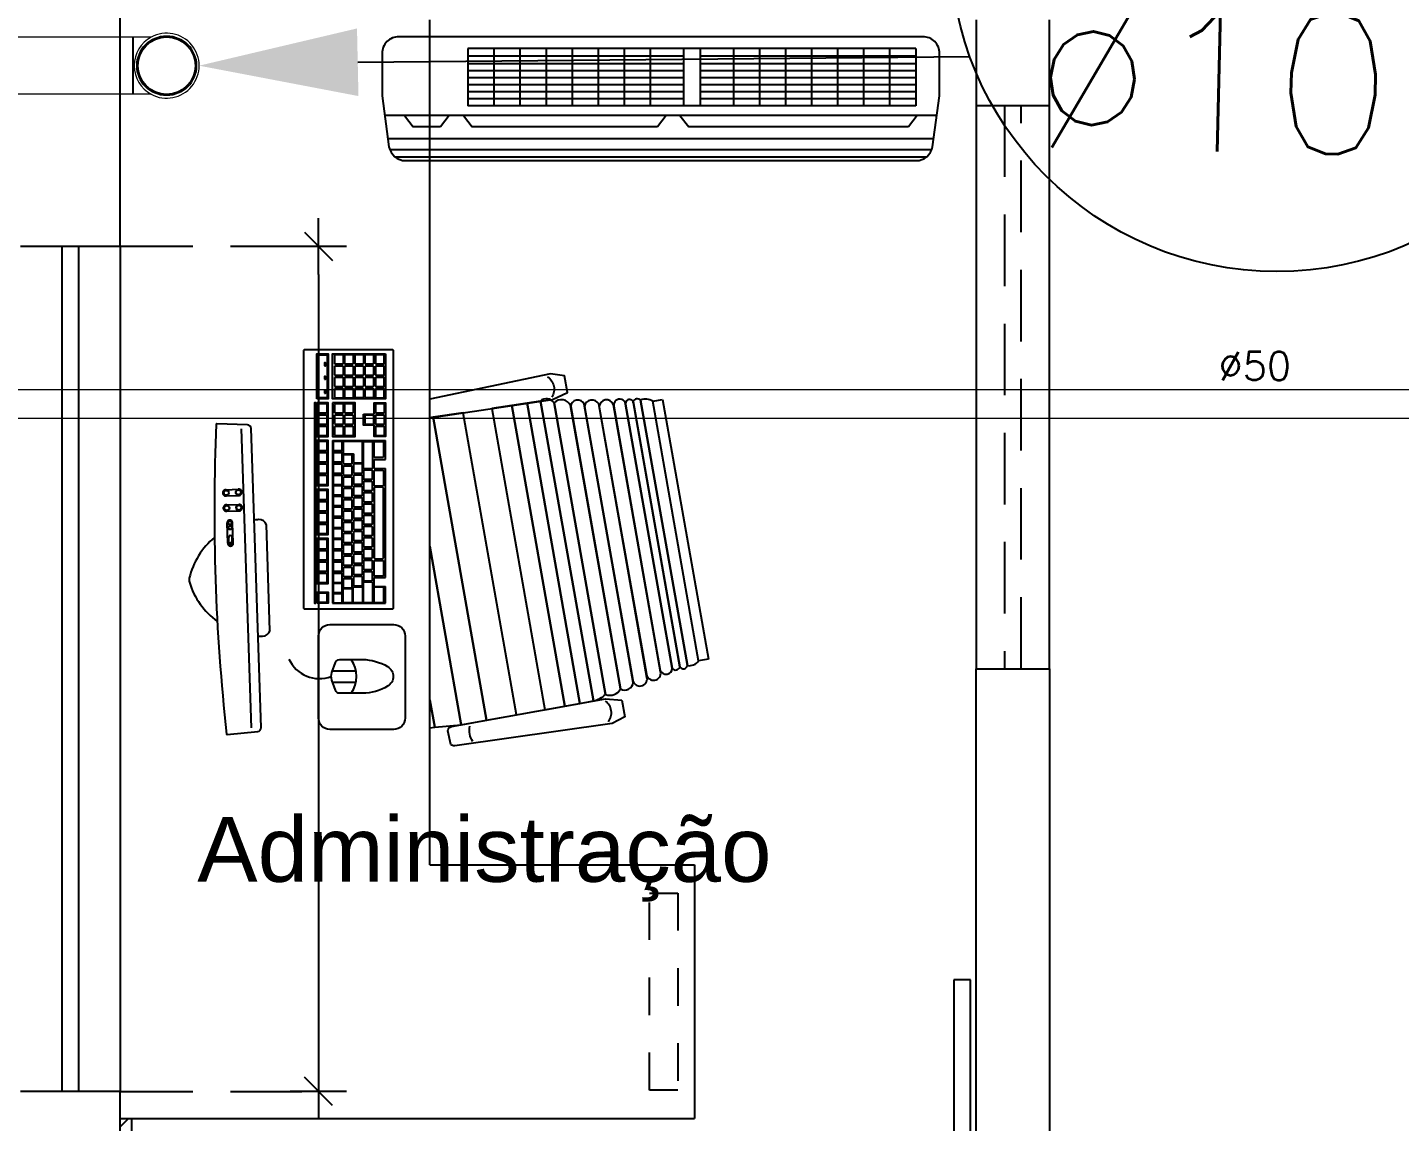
# Model space of a CAD drawing. Header units: millimetres. Extents: x 1573 to 2177, y 1587 to 1932.
# Drawn here: x 1895.696 to 1899.348, y 1913.901 to 1916.814 of the extents above; entities that cross this region are included whole.
import ezdxf
from ezdxf.enums import TextEntityAlignment as Align

# ---------------------------------------------------------------- set-up
doc = ezdxf.new("R2010")
doc.units = ezdxf.units.MM
doc.header["$LTSCALE"] = 0.03
doc.linetypes.add('HIDDEN', pattern=[9.525, 6.35, -3.175])
for name, color, linetype in [('-HIDRO', 8, 'Continuous'), ('A-PEN-C', 4, 'Continuous'), ('Texto-Tubos', 7, 'Continuous'), ('Tinterno', 9, 'Continuous')]:
    doc.layers.add(name, color=color, linetype=linetype)
doc.layers.add('TigreCad', color=2, linetype='Continuous', lineweight=13)
doc.styles.add('ARIAL', font='arial.ttf')
doc.styles.add('ROMANS', font='romans.shx', dxfattribs={"height": 0.1})
doc.styles.add('TCTUBOS-TXT', font='txt.shx')

# ---------------------------------------------------------------- blocks, each defined once
blk = doc.blocks.new('TICK1')
for p, q in [((0, 1), (0, -1)), ((0.5, 0.5), (-0.5, -0.5)), ((-1, 0), (1, 0))]:
    blk.add_line(p, q)
blk = doc.blocks.new('j9n100s')
at = {"layer": 'TigreCad'}
for p, q in [((27.3, 50.8), (60, 50.8)), ((27.3, -50.8), (60, -50.8))]:
    blk.add_line(p, q, dxfattribs=at)
blk.add_circle((0, 0), 53.2, dxfattribs=at)
for start, end in [(61.785, 298.215), (298.215, 61.785)]:
    blk.add_arc((0, 0), 57.7, start, end, dxfattribs=at)
at = {"layer": 'Tinterno'}
blk.add_line((60, -50.8), (60, 50.8), dxfattribs=at)
blk.add_circle((0, 0), 51, dxfattribs=at)

msp = doc.modelspace()

# ---------------------------------------------------------------- linework, layer by layer
at = {"layer": '-HIDRO'}
for p, q in [((1895.9422, 1916.2312), (1895.9422, 1917.2389)), ((1896.7669, 1914.5847), (1896.7669, 1916.834)), ((1898.2215, 1916.834), (1898.2215, 1916.6061)), ((1898.4164, 1916.6061), (1898.4164, 1916.834)), ((1898.2215, 1916.6061), (1898.2215, 1915.1066)), ((1898.2215, 1916.6061), (1898.4164, 1916.6061)), ((1898.4164, 1915.1066), (1898.4164, 1916.6061)), ((1895.6768, 1916.2312), (1895.9422, 1916.2312)), ((1895.787, 1916.2312), (1895.787, 1913.9819)), ((1895.832, 1913.9819), (1895.832, 1916.2312)), ((1895.9422, 1916.2312), (1895.9422, 1913.9819)), ((1896.4702, 1916.1563), (1896.4702, 1914.0569)), ((1896.985, 1915.8075), (1896.9319, 1915.7995)), ((1897.0256, 1915.8136), (1896.985, 1915.8075)), ((1897.1261, 1915.0073), (1896.985, 1915.8075)), ((1896.985, 1915.8075), (1897.1261, 1915.0073)), ((1897.0615, 1915.819), (1897.0256, 1915.8136)), ((1897.1665, 1915.0145), (1897.0256, 1915.8136)), ((1897.0256, 1915.8136), (1897.1665, 1915.0145)), ((1897.0612, 1915.8189), (1897.2022, 1915.021)), ((1897.2022, 1915.021), (1897.0615, 1915.819)), ((1897.2345, 1915.0382), (1897.0977, 1915.8143)), ((1897.0977, 1915.8143), (1897.2345, 1915.0382)), ((1897.2745, 1915.0529), (1897.1415, 1915.8075)), ((1897.142, 1915.8044), (1897.2745, 1915.0529)), ((1897.3082, 1915.0705), (1897.1777, 1915.8107)), ((1897.1787, 1915.8048), (1897.3071, 1915.0764)), ((1897.3448, 1915.083), (1897.2164, 1915.8115)), ((1897.218, 1915.8026), (1897.3433, 1915.0919)), ((1897.3811, 1915.0986), (1897.2558, 1915.8093)), ((1897.2565, 1915.8055), (1897.3804, 1915.1024)), ((1897.412, 1915.1079), (1897.288, 1915.811)), ((1897.288, 1915.811), (1897.412, 1915.1079)), ((1897.3079, 1915.8183), (1897.4325, 1915.1116)), ((1897.4325, 1915.1116), (1897.3086, 1915.8147)), ((1897.328, 1915.8219), (1897.4526, 1915.1151)), ((1897.4526, 1915.1151), (1897.328, 1915.8219)), ((1897.328, 1915.8219), (1897.4526, 1915.1151)), ((1897.3603, 1915.8188), (1897.3864, 1915.8234)), ((1897.4822, 1915.1275), (1897.3603, 1915.8188)), ((1897.4822, 1915.1275), (1897.3603, 1915.8188)), ((1897.4822, 1915.1275), (1897.3603, 1915.8188)), ((1897.3864, 1915.8234), (1897.5083, 1915.1321)), ((1896.5902, 1915.7847), (1896.619, 1915.7847)), ((1896.7754, 1915.7761), (1896.7669, 1915.7748)), ((1896.8559, 1915.7881), (1896.7754, 1915.7761)), ((1896.9175, 1914.9697), (1896.7754, 1915.7761)), ((1896.7754, 1915.7761), (1896.9175, 1914.9697)), ((1896.9977, 1914.9841), (1896.8559, 1915.7881)), ((1896.9319, 1915.7995), (1897.0733, 1914.9977)), ((1896.2921, 1914.9496), (1896.2656, 1915.745)), ((1896.596, 1915.7577), (1896.6156, 1915.7577)), ((1896.508, 1915.7143), (1896.6488, 1915.7143)), ((1896.508, 1915.7143), (1896.508, 1915.2809)), ((1896.6488, 1915.6633), (1896.6488, 1915.7143)), ((1896.6188, 1915.6633), (1896.6488, 1915.6633)), ((1896.6188, 1915.6393), (1896.6188, 1915.6633)), ((1896.6188, 1915.6393), (1896.6488, 1915.6393)), ((1896.6488, 1915.3499), (1896.6488, 1915.6393)), ((1896.2246, 1915.5833), (1896.2566, 1915.5844)), ((1896.2251, 1915.5668), (1896.2571, 1915.5678)), ((1896.2259, 1915.5427), (1896.2579, 1915.5437)), ((1896.2265, 1915.5261), (1896.2585, 1915.5272)), ((1896.2291, 1915.4407), (1896.2273, 1915.4947)), ((1896.2436, 1915.4412), (1896.2418, 1915.4952)), ((1896.3412, 1915.2087), (1896.3319, 1915.4897)), ((1896.232, 1915.4408), (1896.2314, 1915.4564)), ((1896.2407, 1915.4411), (1896.232, 1915.4408)), ((1896.2407, 1915.4411), (1896.2402, 1915.4566)), ((1896.8502, 1914.9575), (1896.7669, 1915.4327)), ((1896.7669, 1915.4327), (1896.8502, 1914.9575)), ((1896.6188, 1915.3499), (1896.6488, 1915.3499)), ((1896.6188, 1915.3259), (1896.6188, 1915.3499)), ((1896.6188, 1915.3259), (1896.6488, 1915.3259)), ((1896.6488, 1915.2809), (1896.6488, 1915.3259)), ((1896.508, 1915.2809), (1896.6488, 1915.2809)), ((1897.5083, 1915.1321), (1897.4822, 1915.1275)), ((1896.5078, 1915.1013), (1896.5704, 1915.1013)), ((1898.2215, 1915.1066), (1898.4164, 1915.1066)), ((1898.2215, 1913.5291), (1898.2215, 1915.1066)), ((1898.4164, 1915.1066), (1898.4164, 1913.5291)), ((1896.5078, 1915.0713), (1896.5704, 1915.0713)), ((1896.7669, 1915.0238), (1896.7797, 1914.9511)), ((1896.7797, 1914.9511), (1896.7669, 1915.0238)), ((1897.0733, 1914.9977), (1897.1261, 1915.0073)), ((1897.1261, 1915.0073), (1897.1665, 1915.0145)), ((1897.1665, 1915.0145), (1897.2022, 1915.021)), ((1896.8502, 1914.9575), (1896.9175, 1914.9697)), ((1896.9175, 1914.9697), (1896.9977, 1914.9841)), ((1896.7669, 1914.9494), (1896.7797, 1914.9511)), ((1896.7797, 1914.9511), (1896.8502, 1914.9575)), ((1896.7669, 1914.5847), (1897.4717, 1914.5847)), ((1897.4717, 1914.5847), (1897.4717, 1913.91)), ((1898.1615, 1914.2789), (1898.1615, 1912.7793)), ((1898.2065, 1914.2789), (1898.1615, 1914.2789)), ((1898.2065, 1912.7793), (1898.2065, 1914.2789)), ((1895.9422, 1913.9819), (1895.6768, 1913.9819)), ((1895.9422, 1912.208), (1895.9422, 1913.9819)), ((1895.9422, 1913.91), (1897.4717, 1913.91)), ((1895.9422, 1913.91), (1895.9722, 1913.91)), ((1895.9722, 1913.91), (1895.9722, 1912.0596))]:
    msp.add_line(p, q, dxfattribs=at)
at = {"layer": '-HIDRO', "ltscale": 0.5}
for p, q in [((1897.6441, 1916.7573), (1896.8681, 1916.7573)), ((1896.8681, 1916.7573), (1896.8681, 1916.6046)), ((1896.9375, 1916.7573), (1896.9375, 1916.6046)), ((1897.0068, 1916.7573), (1897.0068, 1916.6046)), ((1897.0762, 1916.7573), (1897.0762, 1916.6046)), ((1897.1455, 1916.7573), (1897.1455, 1916.6046)), ((1897.2149, 1916.7573), (1897.2149, 1916.6046)), ((1897.2843, 1916.7573), (1897.2843, 1916.6046)), ((1897.3536, 1916.7573), (1897.3536, 1916.6046)), ((1897.4417, 1916.7573), (1897.4417, 1916.6046)), ((1897.4867, 1916.7573), (1897.4867, 1916.6046)), ((1897.5748, 1916.7573), (1897.5748, 1916.6046)), ((1897.6441, 1916.7573), (1897.6441, 1916.6046)), ((1898.0603, 1916.7573), (1897.6441, 1916.7573)), ((1897.7135, 1916.7573), (1897.7135, 1916.6046)), ((1897.7828, 1916.7573), (1897.7828, 1916.6046)), ((1897.8522, 1916.7573), (1897.8522, 1916.6046)), ((1897.9216, 1916.7573), (1897.9216, 1916.6046)), ((1897.9909, 1916.7573), (1897.9909, 1916.6046)), ((1898.0603, 1916.7573), (1898.0603, 1916.6046)), ((1897.4417, 1916.7374), (1896.8681, 1916.7374)), ((1897.4417, 1916.7165), (1896.8681, 1916.7165)), ((1898.0603, 1916.7374), (1897.4867, 1916.7374)), ((1898.0603, 1916.7165), (1897.4867, 1916.7165)), ((1897.4417, 1916.6983), (1896.8681, 1916.6983)), ((1897.4417, 1916.6796), (1896.8681, 1916.6796)), ((1898.0603, 1916.6983), (1897.4867, 1916.6983)), ((1898.0603, 1916.6796), (1897.4867, 1916.6796)), ((1897.4417, 1916.6609), (1896.8681, 1916.6609)), ((1898.0603, 1916.6609), (1897.4867, 1916.6609)), ((1897.4417, 1916.6421), (1896.8681, 1916.6421)), ((1897.4417, 1916.6234), (1896.8681, 1916.6234)), ((1898.0603, 1916.6421), (1897.4867, 1916.6421)), ((1898.0603, 1916.6234), (1897.4867, 1916.6234)), ((1898.1168, 1916.5791), (1896.6467, 1916.5791)), ((1896.6994, 1916.5791), (1896.7226, 1916.5489)), ((1896.8186, 1916.5791), (1896.7954, 1916.5489)), ((1896.8562, 1916.5791), (1896.8794, 1916.5489)), ((1897.6441, 1916.6046), (1896.8681, 1916.6046)), ((1897.3961, 1916.5791), (1897.3729, 1916.5489)), ((1897.4328, 1916.5791), (1897.456, 1916.5489)), ((1898.0603, 1916.6046), (1897.6441, 1916.6046)), ((1898.064, 1916.5791), (1898.0408, 1916.5489)), ((1896.7954, 1916.5489), (1896.7226, 1916.5489)), ((1897.3729, 1916.5489), (1896.8794, 1916.5489)), ((1898.0408, 1916.5489), (1897.456, 1916.5489)), ((1898.1083, 1916.5174), (1896.6551, 1916.5174)), ((1898.103, 1916.4877), (1896.6604, 1916.4877)), ((1898.0879, 1916.468), (1896.6755, 1916.468))]:
    msp.add_line(p, q, dxfattribs=at)
at = {"layer": '-HIDRO', "linetype": 'HIDDEN'}
for p, q in [((1898.2964, 1916.6061), (1898.2964, 1915.1066)), ((1898.3414, 1915.1066), (1898.3414, 1916.6061)), ((1895.9452, 1916.2312), (1896.4792, 1916.2312)), ((1895.9452, 1913.9819), (1896.4792, 1913.9819))]:
    msp.add_line(p, q, dxfattribs=at)
at = {"layer": '-HIDRO', "linetype": 'HIDDEN', "ltscale": 0.2}
for p, q in [((1897.3517, 1914.5098), (1897.4267, 1914.5098)), ((1897.3517, 1913.9849), (1897.3517, 1914.5098)), ((1897.4267, 1914.5098), (1897.4267, 1913.9849)), ((1897.4267, 1913.9849), (1897.3517, 1913.9849))]:
    msp.add_line(p, q, dxfattribs=at)
at = {"layer": '-HIDRO', "ltscale": 0.2}
for p, q in [((1895.9422, 1913.9084), (1895.9437, 1913.91)), ((1895.9422, 1913.8872), (1895.9649, 1913.91))]:
    msp.add_line(p, q, dxfattribs=at)
at = {"layer": '-HIDRO', "ltscale": 0.5}
msp.add_lwpolyline([(1898.0611, 1916.4592, 0.36397), (1898.1054, 1916.4963), (1898.124, 1916.6316), (1898.124, 1916.7441, 0.414214), (1898.079, 1916.7891), (1896.6844, 1916.7891, 0.414214), (1896.6395, 1916.7441), (1896.6395, 1916.6316), (1896.658, 1916.4963, 0.36397), (1896.7023, 1916.4592)], format="xyb", close=True, dxfattribs=at)
at = {"layer": '-HIDRO'}
for points in [[(1896.4331, 1915.2659), (1896.667, 1915.2659, 0.414214), (1896.67, 1915.2689), (1896.67, 1915.9527, 0.414214), (1896.667, 1915.9557), (1896.4331, 1915.9557, 0.414214), (1896.4301, 1915.9527), (1896.4301, 1915.2689, 0.414214)], [(1896.5151, 1915.9422, 0.414214), (1896.5129, 1915.9399), (1896.5129, 1915.9204, 0.414214), (1896.5151, 1915.9182), (1896.5346, 1915.9182, 0.414214), (1896.5369, 1915.9204), (1896.5369, 1915.9399, 0.414214), (1896.5346, 1915.9422)], [(1896.5151, 1915.9122, 0.414214), (1896.5129, 1915.9099), (1896.5129, 1915.8905, 0.414214), (1896.5151, 1915.8882), (1896.5346, 1915.8882, 0.414214), (1896.5369, 1915.8905), (1896.5369, 1915.9099, 0.414214), (1896.5346, 1915.9122)], [(1896.5416, 1915.9422, 0.414214), (1896.5393, 1915.9399), (1896.5393, 1915.9204, 0.414214), (1896.5416, 1915.9182), (1896.5611, 1915.9182, 0.414214), (1896.5633, 1915.9204), (1896.5633, 1915.9399, 0.414214), (1896.5611, 1915.9422)], [(1896.5416, 1915.9122, 0.414214), (1896.5393, 1915.9099), (1896.5393, 1915.8905, 0.414214), (1896.5416, 1915.8882), (1896.5611, 1915.8882, 0.414214), (1896.5633, 1915.8905), (1896.5633, 1915.9099, 0.414214), (1896.5611, 1915.9122)], [(1896.569, 1915.9422, 0.414214), (1896.5667, 1915.94), (1896.5667, 1915.9205, 0.414214), (1896.569, 1915.9182), (1896.5885, 1915.9182, 0.414214), (1896.5907, 1915.9205), (1896.5907, 1915.94, 0.414214), (1896.5885, 1915.9422)], [(1896.569, 1915.9122, 0.414214), (1896.5667, 1915.91), (1896.5667, 1915.8905, 0.414214), (1896.569, 1915.8882), (1896.5885, 1915.8882, 0.414214), (1896.5907, 1915.8905), (1896.5907, 1915.91, 0.414214), (1896.5885, 1915.9122)], [(1896.5959, 1915.9422, 0.414214), (1896.5937, 1915.94), (1896.5937, 1915.9205, 0.414214), (1896.5959, 1915.9182), (1896.6154, 1915.9182, 0.414214), (1896.6177, 1915.9205), (1896.6177, 1915.94, 0.414214), (1896.6154, 1915.9422)], [(1896.5959, 1915.9122, 0.414214), (1896.5937, 1915.91), (1896.5937, 1915.8905, 0.414214), (1896.5959, 1915.8882), (1896.6154, 1915.8882, 0.414214), (1896.6177, 1915.8905), (1896.6177, 1915.91, 0.414214), (1896.6154, 1915.9122)], [(1896.6239, 1915.9422, 0.414214), (1896.6217, 1915.9399), (1896.6217, 1915.9204, 0.414214), (1896.6239, 1915.9182), (1896.6434, 1915.9182, 0.414214), (1896.6456, 1915.9204), (1896.6456, 1915.9399, 0.414214), (1896.6434, 1915.9422)], [(1896.6239, 1915.9122, 0.414214), (1896.6217, 1915.9099), (1896.6217, 1915.8905, 0.414214), (1896.6239, 1915.8882), (1896.6434, 1915.8882, 0.414214), (1896.6456, 1915.8905), (1896.6456, 1915.9099, 0.414214), (1896.6434, 1915.9122)], [(1896.5151, 1915.8822, 0.414214), (1896.5129, 1915.88), (1896.5129, 1915.8605, 0.414214), (1896.5151, 1915.8582), (1896.5346, 1915.8582, 0.414214), (1896.5369, 1915.8605), (1896.5369, 1915.88, 0.414214), (1896.5346, 1915.8822)], [(1896.5416, 1915.8822, 0.414214), (1896.5393, 1915.88), (1896.5393, 1915.8605, 0.414214), (1896.5416, 1915.8582), (1896.5611, 1915.8582, 0.414214), (1896.5633, 1915.8605), (1896.5633, 1915.88, 0.414214), (1896.5611, 1915.8822)], [(1896.569, 1915.8822, 0.414214), (1896.5667, 1915.88), (1896.5667, 1915.8605, 0.414214), (1896.569, 1915.8583), (1896.5885, 1915.8583, 0.414214), (1896.5907, 1915.8605), (1896.5907, 1915.88, 0.414214), (1896.5885, 1915.8822)], [(1896.5959, 1915.8822, 0.414214), (1896.5937, 1915.88), (1896.5937, 1915.8605, 0.414214), (1896.5959, 1915.8583), (1896.6154, 1915.8583, 0.414214), (1896.6177, 1915.8605), (1896.6177, 1915.88, 0.414214), (1896.6154, 1915.8822)], [(1896.6239, 1915.8822, 0.414214), (1896.6217, 1915.88), (1896.6217, 1915.8605, 0.414214), (1896.6239, 1915.8582), (1896.6434, 1915.8582, 0.414214), (1896.6456, 1915.8605), (1896.6456, 1915.88, 0.414214), (1896.6434, 1915.8822)], [(1896.5151, 1915.8522, 0.414214), (1896.5129, 1915.85), (1896.5129, 1915.8305, 0.414214), (1896.5151, 1915.8282), (1896.5346, 1915.8282, 0.414214), (1896.5369, 1915.8305), (1896.5369, 1915.85, 0.414214), (1896.5346, 1915.8522)], [(1896.5416, 1915.8522, 0.414214), (1896.5393, 1915.85), (1896.5393, 1915.8305, 0.414214), (1896.5416, 1915.8282), (1896.5611, 1915.8282, 0.414214), (1896.5633, 1915.8305), (1896.5633, 1915.85, 0.414214), (1896.5611, 1915.8522)], [(1896.569, 1915.8523, 0.414214), (1896.5667, 1915.85), (1896.5667, 1915.8305, 0.414214), (1896.569, 1915.8283), (1896.5885, 1915.8283, 0.414214), (1896.5907, 1915.8305), (1896.5907, 1915.85, 0.414214), (1896.5885, 1915.8523)], [(1896.5959, 1915.8523, 0.414214), (1896.5937, 1915.85), (1896.5937, 1915.8305, 0.414214), (1896.5959, 1915.8283), (1896.6154, 1915.8283, 0.414214), (1896.6177, 1915.8305), (1896.6177, 1915.85, 0.414214), (1896.6154, 1915.8523)], [(1896.6239, 1915.8522, 0.414214), (1896.6217, 1915.85), (1896.6217, 1915.8305, 0.414214), (1896.6239, 1915.8282), (1896.6434, 1915.8282, 0.414214), (1896.6456, 1915.8305), (1896.6456, 1915.85, 0.414214), (1896.6434, 1915.8522)], [(1896.4713, 1915.8117, 0.414214), (1896.4691, 1915.8095), (1896.4691, 1915.79, 0.414214), (1896.4713, 1915.7877), (1896.4908, 1915.7877, 0.414214), (1896.4931, 1915.79), (1896.4931, 1915.8095, 0.414214), (1896.4908, 1915.8117)], [(1896.5153, 1915.8117, 0.414214), (1896.513, 1915.8095), (1896.513, 1915.79, 0.414214), (1896.5153, 1915.7877), (1896.5348, 1915.7877, 0.414214), (1896.537, 1915.79), (1896.537, 1915.8095, 0.414214), (1896.5348, 1915.8117)], [(1896.5418, 1915.8117, 0.414214), (1896.5395, 1915.8095), (1896.5395, 1915.79, 0.414214), (1896.5418, 1915.7877), (1896.5613, 1915.7877, 0.414214), (1896.5635, 1915.79), (1896.5635, 1915.8095, 0.414214), (1896.5613, 1915.8117)], [(1896.6241, 1915.8117, 0.414214), (1896.6218, 1915.8095), (1896.6218, 1915.79, 0.414214), (1896.6241, 1915.7877), (1896.6436, 1915.7877, 0.414214), (1896.6458, 1915.79), (1896.6458, 1915.8095, 0.414214), (1896.6436, 1915.8117)], [(1896.4713, 1915.7817, 0.414214), (1896.4691, 1915.7795), (1896.4691, 1915.76, 0.414214), (1896.4713, 1915.7577), (1896.4908, 1915.7577, 0.414214), (1896.4931, 1915.76), (1896.4931, 1915.7795, 0.414214), (1896.4908, 1915.7817)], [(1896.5153, 1915.7817, 0.414214), (1896.513, 1915.7795), (1896.513, 1915.76, 0.414214), (1896.5153, 1915.7577), (1896.5348, 1915.7577, 0.414214), (1896.537, 1915.76), (1896.537, 1915.7795, 0.414214), (1896.5348, 1915.7817)], [(1896.5418, 1915.7817, 0.414214), (1896.5395, 1915.7795), (1896.5395, 1915.76, 0.414214), (1896.5418, 1915.7577), (1896.5613, 1915.7577, 0.414214), (1896.5635, 1915.76), (1896.5635, 1915.7795, 0.414214), (1896.5613, 1915.7817)], [(1896.5961, 1915.7818, 0.414214), (1896.5938, 1915.7795), (1896.5938, 1915.76, 0.414214), (1896.5961, 1915.7578), (1896.6156, 1915.7578, 0.414214), (1896.6178, 1915.76), (1896.6178, 1915.7795, 0.414214), (1896.6156, 1915.7818)], [(1896.6241, 1915.7818, 0.414214), (1896.6218, 1915.7795), (1896.6218, 1915.76, 0.414214), (1896.6241, 1915.7578), (1896.6436, 1915.7578, 0.414214), (1896.6458, 1915.76), (1896.6458, 1915.7795, 0.414214), (1896.6436, 1915.7818)], [(1896.3086, 1914.9398, 0.395059), (1896.3179, 1914.9505), (1896.2915, 1915.7458, 0.395059), (1896.2815, 1915.7558), (1896.1999, 1915.7585, 0.255546), (1896.1981, 1915.7576, 0.038223), (1896.2256, 1914.9325, 0.255546), (1896.2274, 1914.9318)], [(1896.4713, 1915.7518, 0.414214), (1896.4691, 1915.7495), (1896.4691, 1915.73, 0.414214), (1896.4713, 1915.7278), (1896.4908, 1915.7278, 0.414214), (1896.4931, 1915.73), (1896.4931, 1915.7495, 0.414214), (1896.4908, 1915.7518)], [(1896.5153, 1915.7517, 0.414214), (1896.513, 1915.7495), (1896.513, 1915.73, 0.414214), (1896.5153, 1915.7278), (1896.5348, 1915.7278, 0.414214), (1896.537, 1915.73), (1896.537, 1915.7495, 0.414214), (1896.5348, 1915.7517)], [(1896.5418, 1915.7517, 0.414214), (1896.5395, 1915.7495), (1896.5395, 1915.73, 0.414214), (1896.5418, 1915.7278), (1896.5613, 1915.7278, 0.414214), (1896.5635, 1915.73), (1896.5635, 1915.7495, 0.414214), (1896.5613, 1915.7517)], [(1896.6241, 1915.7518, 0.414214), (1896.6218, 1915.7495), (1896.6218, 1915.73, 0.414214), (1896.6241, 1915.7278), (1896.6436, 1915.7278, 0.414214), (1896.6458, 1915.73), (1896.6458, 1915.7495, 0.414214), (1896.6436, 1915.7518)], [(1896.4713, 1915.7113, 0.414214), (1896.4691, 1915.709), (1896.4691, 1915.6895, 0.414214), (1896.4713, 1915.6873), (1896.4908, 1915.6873, 0.414214), (1896.4931, 1915.6895), (1896.4931, 1915.709, 0.414214), (1896.4908, 1915.7113)], [(1896.5119, 1915.7113, 0.414214), (1896.5096, 1915.709), (1896.5096, 1915.6895, 0.414214), (1896.5119, 1915.6873), (1896.5314, 1915.6873, 0.414214), (1896.5336, 1915.6895), (1896.5336, 1915.709, 0.414214), (1896.5314, 1915.7113)], [(1896.5872, 1915.6567), (1896.5872, 1915.709, 0.414214), (1896.5849, 1915.7113), (1896.5383, 1915.7113, 0.414214), (1896.5361, 1915.709), (1896.5361, 1915.6813, 0.414214), (1896.5383, 1915.679), (1896.5616, 1915.679, -0.414214), (1896.5638, 1915.6768), (1896.5638, 1915.6567, 0.414214), (1896.5661, 1915.6544), (1896.5849, 1915.6544, 0.414214)], [(1896.5925, 1915.6385, -0.414214), (1896.5902, 1915.6408), (1896.5902, 1915.709, -0.414214), (1896.5925, 1915.7113), (1896.6121, 1915.7113, -0.414214), (1896.6143, 1915.709), (1896.6143, 1915.6408, -0.414214), (1896.6121, 1915.6385)], [(1896.6188, 1915.6711), (1896.6188, 1915.709, -0.414214), (1896.6211, 1915.7112), (1896.6407, 1915.7112, -0.414214), (1896.643, 1915.709), (1896.643, 1915.6711, -0.414214), (1896.6407, 1915.6689), (1896.6211, 1915.6689, -0.414214)], [(1896.4713, 1915.6813, 0.414214), (1896.4691, 1915.679), (1896.4691, 1915.6595, 0.414214), (1896.4713, 1915.6573), (1896.4908, 1915.6573, 0.414214), (1896.4931, 1915.6595), (1896.4931, 1915.679, 0.414214), (1896.4908, 1915.6813)], [(1896.5119, 1915.6813, 0.414214), (1896.5096, 1915.679), (1896.5096, 1915.6595, 0.414214), (1896.5119, 1915.6573), (1896.5314, 1915.6573, 0.414214), (1896.5336, 1915.6595), (1896.5336, 1915.679, 0.414214), (1896.5314, 1915.6813)], [(1896.5383, 1915.6762, 0.414214), (1896.5361, 1915.6739), (1896.5361, 1915.6544, 0.414214), (1896.5383, 1915.6522), (1896.5578, 1915.6522, 0.414214), (1896.5601, 1915.6544), (1896.5601, 1915.6739, 0.414214), (1896.5578, 1915.6762)], [(1896.4713, 1915.6513, 0.414214), (1896.4691, 1915.649), (1896.4691, 1915.6295, 0.414214), (1896.4713, 1915.6273), (1896.4908, 1915.6273, 0.414214), (1896.4931, 1915.6295), (1896.4931, 1915.649, 0.414214), (1896.4908, 1915.6513)], [(1896.4713, 1915.6213, 0.414214), (1896.4691, 1915.619), (1896.4691, 1915.5995, 0.414214), (1896.4713, 1915.5973), (1896.4908, 1915.5973, 0.414214), (1896.4931, 1915.5995), (1896.4931, 1915.619, 0.414214), (1896.4908, 1915.6213)], [(1896.5119, 1915.6513, 0.414214), (1896.5096, 1915.649), (1896.5096, 1915.6295, 0.414214), (1896.5119, 1915.6273), (1896.5314, 1915.6273, 0.414214), (1896.5336, 1915.6295), (1896.5336, 1915.649, 0.414214), (1896.5314, 1915.6513)], [(1896.5119, 1915.6213, 0.414214), (1896.5096, 1915.619), (1896.5096, 1915.5995, 0.414214), (1896.5119, 1915.5973), (1896.5314, 1915.5973, 0.414214), (1896.5336, 1915.5995), (1896.5336, 1915.619, 0.414214), (1896.5314, 1915.6213)], [(1896.5383, 1915.6462, 0.414214), (1896.5361, 1915.6439), (1896.5361, 1915.6245, 0.414214), (1896.5383, 1915.6222), (1896.5578, 1915.6222, 0.414214), (1896.5601, 1915.6245), (1896.5601, 1915.6439, 0.414214), (1896.5578, 1915.6462)], [(1896.5654, 1915.6517, 0.414214), (1896.5632, 1915.6494), (1896.5632, 1915.6299, 0.414214), (1896.5654, 1915.6277), (1896.5849, 1915.6277, 0.414214), (1896.5872, 1915.6299), (1896.5872, 1915.6494, 0.414214), (1896.5849, 1915.6517)], [(1896.5654, 1915.6217, 0.414214), (1896.5632, 1915.6195), (1896.5632, 1915.6, 0.414214), (1896.5654, 1915.5977), (1896.5849, 1915.5977, 0.414214), (1896.5872, 1915.6), (1896.5872, 1915.6195, 0.414214), (1896.5849, 1915.6217)], [(1896.5924, 1915.635, 0.414214), (1896.5902, 1915.6328), (1896.5902, 1915.6133, 0.414214), (1896.5924, 1915.611), (1896.6119, 1915.611, 0.414214), (1896.6142, 1915.6133), (1896.6142, 1915.6328, 0.414214), (1896.6119, 1915.635)], [(1896.6188, 1915.5949), (1896.6188, 1915.6328, -0.414214), (1896.6211, 1915.635), (1896.6407, 1915.635, -0.414214), (1896.643, 1915.6328), (1896.643, 1915.5949, -0.414214), (1896.6407, 1915.5926), (1896.6211, 1915.5926, -0.414214)], [(1896.5118, 1915.5937, 0.414214), (1896.5096, 1915.5914), (1896.5096, 1915.5719, 0.414214), (1896.5118, 1915.5697), (1896.5313, 1915.5697, 0.414214), (1896.5336, 1915.5719), (1896.5336, 1915.5914, 0.414214), (1896.5313, 1915.5937)], [(1896.5383, 1915.6162, 0.414214), (1896.5361, 1915.614), (1896.5361, 1915.5945, 0.414214), (1896.5383, 1915.5922), (1896.5578, 1915.5922, 0.414214), (1896.5601, 1915.5945), (1896.5601, 1915.614, 0.414214), (1896.5578, 1915.6162)], [(1896.5383, 1915.5862, 0.414214), (1896.5361, 1915.584), (1896.5361, 1915.5645, 0.414214), (1896.5383, 1915.5622), (1896.5578, 1915.5622, 0.414214), (1896.5601, 1915.5645), (1896.5601, 1915.584, 0.414214), (1896.5578, 1915.5862)], [(1896.5654, 1915.5917, 0.414214), (1896.5632, 1915.5895), (1896.5632, 1915.57, 0.414214), (1896.5654, 1915.5677), (1896.5849, 1915.5677, 0.414214), (1896.5872, 1915.57), (1896.5872, 1915.5895, 0.414214), (1896.5849, 1915.5917)], [(1896.5924, 1915.605, 0.414214), (1896.5902, 1915.6028), (1896.5902, 1915.5833, 0.414214), (1896.5924, 1915.581), (1896.6119, 1915.581, 0.414214), (1896.6142, 1915.5833), (1896.6142, 1915.6028, 0.414214), (1896.6119, 1915.605)], [(1896.6407, 1915.5896), (1896.6211, 1915.5896, 0.414214), (1896.6188, 1915.5874), (1896.6188, 1915.4018, 0.414214), (1896.6211, 1915.3995), (1896.6407, 1915.3995, 0.414214), (1896.643, 1915.4018), (1896.643, 1915.5874, 0.414214)], [(1896.4713, 1915.5809, 0.414214), (1896.4691, 1915.5787), (1896.4691, 1915.5592, 0.414214), (1896.4713, 1915.5569), (1896.4908, 1915.5569, 0.414214), (1896.4931, 1915.5592), (1896.4931, 1915.5787, 0.414214), (1896.4908, 1915.5809)], [(1896.4713, 1915.5509, 0.414214), (1896.4691, 1915.5487), (1896.4691, 1915.5292, 0.414214), (1896.4713, 1915.5269), (1896.4908, 1915.5269, 0.414214), (1896.4931, 1915.5292), (1896.4931, 1915.5487, 0.414214), (1896.4908, 1915.5509)], [(1896.5118, 1915.5653, 0.414214), (1896.5096, 1915.5631), (1896.5096, 1915.5436, 0.414214), (1896.5118, 1915.5413), (1896.5313, 1915.5413, 0.414214), (1896.5336, 1915.5436), (1896.5336, 1915.5631, 0.414214), (1896.5313, 1915.5653)], [(1896.5383, 1915.5562, 0.414214), (1896.5361, 1915.554), (1896.5361, 1915.5345, 0.414214), (1896.5383, 1915.5322), (1896.5578, 1915.5322, 0.414214), (1896.5601, 1915.5345), (1896.5601, 1915.554, 0.414214), (1896.5578, 1915.5562)], [(1896.5654, 1915.5617, 0.414214), (1896.5632, 1915.5595), (1896.5632, 1915.54, 0.414214), (1896.5654, 1915.5377), (1896.5849, 1915.5377, 0.414214), (1896.5872, 1915.54), (1896.5872, 1915.5595, 0.414214), (1896.5849, 1915.5617)], [(1896.5924, 1915.575, 0.414214), (1896.5902, 1915.5728), (1896.5902, 1915.5533, 0.414214), (1896.5924, 1915.551), (1896.6119, 1915.551, 0.414214), (1896.6142, 1915.5533), (1896.6142, 1915.5728, 0.414214), (1896.6119, 1915.575)], [(1896.4713, 1915.5209, 0.414214), (1896.4691, 1915.5187), (1896.4691, 1915.4992, 0.414214), (1896.4713, 1915.497), (1896.4908, 1915.497, 0.414214), (1896.4931, 1915.4992), (1896.4931, 1915.5187, 0.414214), (1896.4908, 1915.5209)], [(1896.5118, 1915.5365, 0.414214), (1896.5096, 1915.5342), (1896.5096, 1915.5147, 0.414214), (1896.5118, 1915.5125), (1896.5313, 1915.5125, 0.414214), (1896.5336, 1915.5147), (1896.5336, 1915.5342, 0.414214), (1896.5313, 1915.5365)], [(1896.5383, 1915.5262, 0.414214), (1896.5361, 1915.524), (1896.5361, 1915.5045, 0.414214), (1896.5383, 1915.5022), (1896.5578, 1915.5022, 0.414214), (1896.5601, 1915.5045), (1896.5601, 1915.524, 0.414214), (1896.5578, 1915.5262)], [(1896.5654, 1915.5317, 0.414214), (1896.5632, 1915.5295), (1896.5632, 1915.51, 0.414214), (1896.5654, 1915.5077), (1896.5849, 1915.5077, 0.414214), (1896.5872, 1915.51), (1896.5872, 1915.5295, 0.414214), (1896.5849, 1915.5317)], [(1896.5924, 1915.545, 0.414214), (1896.5902, 1915.5428), (1896.5902, 1915.5233, 0.414214), (1896.5924, 1915.521), (1896.6119, 1915.521, 0.414214), (1896.6142, 1915.5233), (1896.6142, 1915.5428, 0.414214), (1896.6119, 1915.545)], [(1896.5924, 1915.515, 0.414214), (1896.5902, 1915.5128), (1896.5902, 1915.4933, 0.414214), (1896.5924, 1915.4911), (1896.6119, 1915.4911, 0.414214), (1896.6142, 1915.4933), (1896.6142, 1915.5128, 0.414214), (1896.6119, 1915.515)], [(1896.4713, 1915.491, 0.414214), (1896.4691, 1915.4887), (1896.4691, 1915.4692, 0.414214), (1896.4713, 1915.467), (1896.4908, 1915.467, 0.414214), (1896.4931, 1915.4692), (1896.4931, 1915.4887, 0.414214), (1896.4908, 1915.491)], [(1896.5118, 1915.5071, 0.414214), (1896.5096, 1915.5048), (1896.5096, 1915.4853, 0.414214), (1896.5118, 1915.4831), (1896.5313, 1915.4831, 0.414214), (1896.5336, 1915.4853), (1896.5336, 1915.5048, 0.414214), (1896.5313, 1915.5071)], [(1896.5118, 1915.4787, 0.414214), (1896.5096, 1915.4764), (1896.5096, 1915.4569, 0.414214), (1896.5118, 1915.4547), (1896.5313, 1915.4547, 0.414214), (1896.5336, 1915.4569), (1896.5336, 1915.4764, 0.414214), (1896.5313, 1915.4787)], [(1896.5383, 1915.4962, 0.414214), (1896.5361, 1915.494), (1896.5361, 1915.4745, 0.414214), (1896.5383, 1915.4723), (1896.5578, 1915.4723, 0.414214), (1896.5601, 1915.4745), (1896.5601, 1915.494, 0.414214), (1896.5578, 1915.4962)], [(1896.5654, 1915.5017, 0.414214), (1896.5632, 1915.4995), (1896.5632, 1915.48, 0.414214), (1896.5654, 1915.4777), (1896.5849, 1915.4777, 0.414214), (1896.5872, 1915.48), (1896.5872, 1915.4995, 0.414214), (1896.5849, 1915.5017)], [(1896.5924, 1915.4851, 0.414214), (1896.5902, 1915.4828), (1896.5902, 1915.4633, 0.414214), (1896.5924, 1915.4611), (1896.6119, 1915.4611, 0.414214), (1896.6142, 1915.4633), (1896.6142, 1915.4828, 0.414214), (1896.6119, 1915.4851)], [(1896.4713, 1915.4503, 0.414214), (1896.4691, 1915.4481), (1896.4691, 1915.4286, 0.414214), (1896.4713, 1915.4263), (1896.4908, 1915.4263, 0.414214), (1896.4931, 1915.4286), (1896.4931, 1915.4481, 0.414214), (1896.4908, 1915.4503)], [(1896.5118, 1915.4503, 0.414214), (1896.5096, 1915.4481), (1896.5096, 1915.4286, 0.414214), (1896.5118, 1915.4263), (1896.5313, 1915.4263, 0.414214), (1896.5336, 1915.4286), (1896.5336, 1915.4481, 0.414214), (1896.5313, 1915.4503)], [(1896.5383, 1915.4663, 0.414214), (1896.5361, 1915.464), (1896.5361, 1915.4445, 0.414214), (1896.5383, 1915.4423), (1896.5578, 1915.4423, 0.414214), (1896.5601, 1915.4445), (1896.5601, 1915.464, 0.414214), (1896.5578, 1915.4663)], [(1896.5654, 1915.4717, 0.414214), (1896.5632, 1915.4695), (1896.5632, 1915.45, 0.414214), (1896.5654, 1915.4478), (1896.5849, 1915.4478, 0.414214), (1896.5872, 1915.45), (1896.5872, 1915.4695, 0.414214), (1896.5849, 1915.4717)], [(1896.5654, 1915.4418, 0.414214), (1896.5632, 1915.4395), (1896.5632, 1915.42, 0.414214), (1896.5654, 1915.4178), (1896.5849, 1915.4178, 0.414214), (1896.5872, 1915.42), (1896.5872, 1915.4395, 0.414214), (1896.5849, 1915.4418)], [(1896.5924, 1915.4551, 0.414214), (1896.5902, 1915.4528), (1896.5902, 1915.4333, 0.414214), (1896.5924, 1915.4311), (1896.6119, 1915.4311, 0.414214), (1896.6142, 1915.4333), (1896.6142, 1915.4528, 0.414214), (1896.6119, 1915.4551)], [(1896.4713, 1915.4203, 0.414214), (1896.4691, 1915.4181), (1896.4691, 1915.3986, 0.414214), (1896.4713, 1915.3963), (1896.4908, 1915.3963, 0.414214), (1896.4931, 1915.3986), (1896.4931, 1915.4181, 0.414214), (1896.4908, 1915.4203)], [(1896.5118, 1915.4203, 0.414214), (1896.5096, 1915.4181), (1896.5096, 1915.3986, 0.414214), (1896.5118, 1915.3963), (1896.5313, 1915.3963, 0.414214), (1896.5336, 1915.3986), (1896.5336, 1915.4181, 0.414214), (1896.5313, 1915.4203)], [(1896.5383, 1915.4363, 0.414214), (1896.5361, 1915.434), (1896.5361, 1915.4145, 0.414214), (1896.5383, 1915.4123), (1896.5578, 1915.4123, 0.414214), (1896.5601, 1915.4145), (1896.5601, 1915.434, 0.414214), (1896.5578, 1915.4363)], [(1896.5383, 1915.4063, 0.414214), (1896.5361, 1915.404), (1896.5361, 1915.3845, 0.414214), (1896.5383, 1915.3823), (1896.5578, 1915.3823, 0.414214), (1896.5601, 1915.3845), (1896.5601, 1915.404, 0.414214), (1896.5578, 1915.4063)], [(1896.5654, 1915.4118, 0.414214), (1896.5632, 1915.4095), (1896.5632, 1915.39, 0.414214), (1896.5654, 1915.3878), (1896.5849, 1915.3878, 0.414214), (1896.5872, 1915.39), (1896.5872, 1915.4095, 0.414214), (1896.5849, 1915.4118)], [(1896.5924, 1915.4251, 0.414214), (1896.5902, 1915.4228), (1896.5902, 1915.4033, 0.414214), (1896.5924, 1915.4011), (1896.6119, 1915.4011, 0.414214), (1896.6142, 1915.4033), (1896.6142, 1915.4228, 0.414214), (1896.6119, 1915.4251)], [(1896.4713, 1915.3903, 0.414214), (1896.4691, 1915.3881), (1896.4691, 1915.3686, 0.414214), (1896.4713, 1915.3663), (1896.4908, 1915.3663, 0.414214), (1896.4931, 1915.3686), (1896.4931, 1915.3881, 0.414214), (1896.4908, 1915.3903)], [(1896.5118, 1915.3903, 0.414214), (1896.5096, 1915.3881), (1896.5096, 1915.3686, 0.414214), (1896.5118, 1915.3663), (1896.5313, 1915.3663, 0.414214), (1896.5336, 1915.3686), (1896.5336, 1915.3881, 0.414214), (1896.5313, 1915.3903)], [(1896.5383, 1915.3763, 0.414214), (1896.5361, 1915.374), (1896.5361, 1915.3545, 0.414214), (1896.5383, 1915.3523), (1896.5578, 1915.3523, 0.414214), (1896.5601, 1915.3545), (1896.5601, 1915.374, 0.414214), (1896.5578, 1915.3763)], [(1896.5654, 1915.3818, 0.414214), (1896.5632, 1915.3795), (1896.5632, 1915.36, 0.414214), (1896.5654, 1915.3578), (1896.5849, 1915.3578, 0.414214), (1896.5872, 1915.36), (1896.5872, 1915.3795, 0.414214), (1896.5849, 1915.3818)], [(1896.5924, 1915.3951, 0.414214), (1896.5902, 1915.3928), (1896.5902, 1915.3733, 0.414214), (1896.5924, 1915.3711), (1896.6119, 1915.3711, 0.414214), (1896.6142, 1915.3733), (1896.6142, 1915.3928, 0.414214), (1896.6119, 1915.3951)], [(1896.5924, 1915.3651, 0.414214), (1896.5902, 1915.3628), (1896.5902, 1915.3434, 0.414214), (1896.5924, 1915.3411), (1896.6119, 1915.3411, 0.414214), (1896.6142, 1915.3434), (1896.6142, 1915.3628, 0.414214), (1896.6119, 1915.3651)], [(1896.6407, 1915.3952, -0.414214), (1896.643, 1915.393), (1896.643, 1915.3551, -0.414214), (1896.6407, 1915.3529), (1896.6211, 1915.3529, -0.414214), (1896.6188, 1915.3551), (1896.6188, 1915.393, -0.414214), (1896.6211, 1915.3952)], [(1896.4713, 1915.3603, 0.414214), (1896.4691, 1915.3581), (1896.4691, 1915.3386, 0.414214), (1896.4713, 1915.3364), (1896.4908, 1915.3364, 0.414214), (1896.4931, 1915.3386), (1896.4931, 1915.3581, 0.414214), (1896.4908, 1915.3603)], [(1896.5118, 1915.3603, 0.414214), (1896.5096, 1915.3581), (1896.5096, 1915.3386, 0.414214), (1896.5118, 1915.3364), (1896.5313, 1915.3364, 0.414214), (1896.5336, 1915.3386), (1896.5336, 1915.3581, 0.414214), (1896.5313, 1915.3603)], [(1896.5118, 1915.3337, 0.414214), (1896.5096, 1915.3314), (1896.5096, 1915.3119, 0.414214), (1896.5118, 1915.3097), (1896.5313, 1915.3097, 0.414214), (1896.5336, 1915.3119), (1896.5336, 1915.3314, 0.414214), (1896.5313, 1915.3337)], [(1896.5383, 1915.3463, 0.414214), (1896.5361, 1915.344), (1896.5361, 1915.3245, 0.414214), (1896.5383, 1915.3223), (1896.5578, 1915.3223, 0.414214), (1896.5601, 1915.3245), (1896.5601, 1915.344, 0.414214), (1896.5578, 1915.3463)], [(1896.5654, 1915.3518, 0.414214), (1896.5632, 1915.3495), (1896.5632, 1915.33, 0.414214), (1896.5654, 1915.3278), (1896.5849, 1915.3278, 0.414214), (1896.5872, 1915.33), (1896.5872, 1915.3495, 0.414214), (1896.5849, 1915.3518)], [(1896.6121, 1915.2824), (1896.5925, 1915.2824, -0.414214), (1896.5902, 1915.2846), (1896.5902, 1915.3358, -0.414214), (1896.5925, 1915.3381), (1896.6121, 1915.3381, -0.414214), (1896.6143, 1915.3358), (1896.6143, 1915.2846, -0.414214)], [(1896.4713, 1915.3079, 0.414214), (1896.4691, 1915.3056), (1896.4691, 1915.2861, 0.414214), (1896.4713, 1915.2839), (1896.4908, 1915.2839, 0.414214), (1896.4931, 1915.2861), (1896.4931, 1915.3056, 0.414214), (1896.4908, 1915.3079)], [(1896.5118, 1915.3065, 0.414214), (1896.5096, 1915.3042), (1896.5096, 1915.2847, 0.414214), (1896.5118, 1915.2825), (1896.5313, 1915.2825, 0.414214), (1896.5336, 1915.2847), (1896.5336, 1915.3042, 0.414214), (1896.5313, 1915.3065)], [(1896.536, 1915.2846), (1896.536, 1915.3176, -0.414214), (1896.5382, 1915.3199), (1896.5578, 1915.3199, -0.414214), (1896.5601, 1915.3176), (1896.5601, 1915.2846, -0.414214), (1896.5578, 1915.2824), (1896.5382, 1915.2824, -0.414214)], [(1896.585, 1915.2824), (1896.5653, 1915.2824, -0.414214), (1896.5631, 1915.2846), (1896.5631, 1915.3225, -0.414214), (1896.5653, 1915.3248), (1896.585, 1915.3248, -0.414214), (1896.5872, 1915.3225), (1896.5872, 1915.2846, -0.414214)], [(1896.6188, 1915.2846), (1896.6188, 1915.3225, -0.414214), (1896.6211, 1915.3248), (1896.6407, 1915.3248, -0.414214), (1896.643, 1915.3225), (1896.643, 1915.2846, -0.414214), (1896.6407, 1915.2824), (1896.6211, 1915.2824, -0.414214)], [(1896.5007, 1914.945, -0.414214), (1896.4703, 1914.9754), (1896.4703, 1915.194, -0.414214), (1896.5007, 1915.2244), (1896.6707, 1915.2244, -0.414214), (1896.7011, 1915.194), (1896.7011, 1914.9754, -0.414214), (1896.6707, 1914.945)], [(1896.5269, 1915.0413, -0.320037), (1896.5153, 1915.0496), (1896.506, 1915.0764, -0.167465), (1896.506, 1915.0963), (1896.5153, 1915.1231, -0.320037), (1896.5269, 1915.1313), (1896.5875, 1915.1313, -0.131312), (1896.6543, 1915.1127, -0.570686), (1896.6543, 1915.06, -0.131312), (1896.5875, 1915.0413)], [(1897.2777, 1915.0233), (1897.2856, 1914.9784), (1897.2524, 1914.9614), (1896.8331, 1914.9015, -0.205362), (1896.8227, 1914.9055), (1896.8143, 1914.9414, -0.331039), (1896.8243, 1914.9528), (1897.2344, 1915.0268)]]:
    msp.add_lwpolyline(points, format="xyb", close=True, dxfattribs=at)
for points in [[(1896.4661, 1915.8252), (1896.4661, 1915.9452), (1896.4961, 1915.9452), (1896.4961, 1915.8252)], [(1896.4691, 1915.8282), (1896.4691, 1915.9422), (1896.4931, 1915.9422), (1896.4931, 1915.8282)], [(1896.4861, 1915.9134), (1896.4891, 1915.9134), (1896.4891, 1915.9209), (1896.4861, 1915.9209)], [(1896.6489, 1915.9452), (1896.6489, 1915.8252), (1896.508, 1915.8252), (1896.508, 1915.9452)], [(1896.4861, 1915.8775), (1896.4891, 1915.8775), (1896.4891, 1915.885), (1896.4861, 1915.885)], [(1896.4861, 1915.84), (1896.4891, 1915.84), (1896.4891, 1915.8475), (1896.4861, 1915.8475)], [(1896.4631, 1915.2809), (1896.4631, 1915.8147), (1896.4601, 1915.8147), (1896.4601, 1915.2809)], [(1896.4661, 1915.8147), (1896.4661, 1915.7248), (1896.4961, 1915.7248), (1896.4961, 1915.8147)], [(1896.508, 1915.8147), (1896.508, 1915.7248), (1896.568, 1915.7248), (1896.568, 1915.8147)], [(1896.4661, 1915.7143), (1896.4661, 1915.5943), (1896.4961, 1915.5943), (1896.4961, 1915.7143)], [(1896.4661, 1915.5838), (1896.4661, 1915.4638), (1896.4961, 1915.4638), (1896.4961, 1915.5838)], [(1896.4661, 1915.4533), (1896.4661, 1915.3334), (1896.4961, 1915.3334), (1896.4961, 1915.4533)], [(1896.4661, 1915.2809), (1896.4661, 1915.3109), (1896.4961, 1915.3109), (1896.4961, 1915.2809)]]:
    msp.add_lwpolyline(points, close=True, dxfattribs=at)
for points in [[(1896.7669, 1915.7748), (1897.0934, 1915.8237), (1897.1329, 1915.8418), (1897.125, 1915.8868), (1897.088, 1915.8913), (1896.7669, 1915.8239)], [(1896.619, 1915.7847), (1896.619, 1915.8147), (1896.6488, 1915.8147), (1896.6488, 1915.7248), (1896.619, 1915.7248), (1896.619, 1915.7547), (1896.5902, 1915.7547), (1896.5902, 1915.7847)]]:
    msp.add_lwpolyline(points, dxfattribs=at)
for points in [[(1897.08, 1915.8838, -0.419252), (1897.0912, 1915.8294, 0.402201)], [(1897.2423, 1914.9657, 0.419252), (1897.2343, 1915.0207, -0.402201)], [(1896.8811, 1914.9133, -0.2105), (1896.8737, 1914.9538, 0.207409)]]:
    msp.add_lwpolyline(points, format="xyb", dxfattribs=at)
for centre, radius in [((1896.2248, 1915.5751), 0.00696), ((1896.2248, 1915.5751), 0.00645), ((1896.2569, 1915.5761), 0.00696), ((1896.2569, 1915.5761), 0.00645), ((1896.2262, 1915.5344), 0.00696), ((1896.2262, 1915.5344), 0.00645), ((1896.2582, 1915.5355), 0.00696), ((1896.2582, 1915.5355), 0.00645), ((1896.2345, 1915.495), 0.00515), ((1896.235, 1915.4822), 0.00515), ((1896.2345, 1915.495), 0.00463), ((1896.235, 1915.4822), 0.00463), ((1896.2363, 1915.441), 0.00168)]:
    msp.add_circle(centre, radius, dxfattribs=at)
for centre, radius, start, end in [((1897.0774, 1915.8011), 0.0242, 33.1015, 132.385), ((1897.1173, 1915.7962), 0.0267, 25.1255, 137.329), ((1897.1605, 1915.8035), 0.0185, 22.6717, 177.3283), ((1897.1987, 1915.8018), 0.0202, 28.746, 171.254), ((1897.2373, 1915.8034), 0.0194, 17.7987, 182.2013), ((1897.2722, 1915.8083), 0.016, 10, 190), ((1897.2983, 1915.8129), 0.0104, 10, 190), ((1897.3194, 1915.8119), 0.0132, 49.2386, 150.7614), ((1897.3412, 1915.7887), 0.0357, 57.6235, 111.6796), ((1897.3412, 1915.7887), 0.0357, 57.6235, 111.6796), ((1896.2238, 1915.575), 0.00834, 84.5073, 279.3032), ((1896.2579, 1915.5762), 0.00834, 264.5073, 99.3032), ((1896.2251, 1915.5344), 0.00834, 84.5073, 279.3032), ((1896.2593, 1915.5355), 0.00834, 264.5073, 99.3032), ((1896.2345, 1915.4953), 0.00725, 359.4857, 184.3248), ((1896.3246, 1915.3002), 0.2039, 93.8525, 97.0565), ((1896.3123, 1915.483), 0.0207, 19.0011, 93.8525), ((1896.3246, 1915.3002), 0.2039, 130.024, 166.5337), ((1896.2363, 1915.4406), 0.00725, 179.4857, 4.3248), ((1896.2358, 1915.4567), 0.00438, 359.4857, 184.3248), ((1896.2363, 1915.4408), 0.00438, 179.4857, 4.3248), ((1896.1465, 1915.3429), 0.0207, 166.5337, 197.2768), ((1896.3214, 1915.3973), 0.2039, 197.2768, 233.7864), ((1896.3214, 1915.3973), 0.2039, 266.754, 269.9579), ((1896.3213, 1915.2141), 0.0207, 269.9579, 344.8093), ((1896.4729, 1915.1702), 0.0896, 204.7897, 290.5825), ((1896.4955, 1915.0863), 0.0764, 323.9012, 36.0988), ((1897.4213, 1915.115), 0.0117, 216.9826, 343.0174), ((1897.4418, 1915.1178), 0.0112, 214.139, 345.861), ((1897.457, 1915.1462), 0.0314, 261.9604, 323.4591), ((1897.457, 1915.1462), 0.0314, 261.9604, 323.4591), ((1897.326, 1915.0797), 0.0191, 190, 10), ((1897.3622, 1915.0952), 0.0192, 190, 10), ((1897.3957, 1915.108), 0.0163, 200.1541, 359.8459), ((1897.1853, 1915.0917), 0.0727, 283.4659, 312.6133), ((1897.2461, 1915.0685), 0.0324, 249.1582, 331.2932), ((1897.2855, 1915.0729), 0.0228, 241.1954, 354.0184)]:
    msp.add_arc(centre, radius, start, end, dxfattribs=at)
at = {"layer": 'A-PEN-C'}
msp.add_line((1896.5749, 1916.721), (1898.2044, 1916.7362), dxfattribs=at)
msp.add_circle((1899.0221, 1917.0342), 0.8703, dxfattribs=at)
msp.add_solid([(1896.1525, 1916.7119), (1896.5729, 1916.811), (1896.5768, 1916.631)], dxfattribs=at)
at = {"layer": 'TigreCad', "ltscale": 100}
for p, q in [((1895.9761, 1916.7881), (1895.003, 1916.7881)), ((1895.9761, 1916.6358), (1895.003, 1916.6358)), ((1905.1273, 1915.849), (1895.4309, 1915.849)), ((1905.1273, 1915.773), (1895.4309, 1915.773))]:
    msp.add_line(p, q, dxfattribs=at)

# ---------------------------------------------------------------- block references
at = {"layer": '-HIDRO', "xscale": 0.07497632977430863, "yscale": 0.07497632977430863, "zscale": 0.07497632977430863}
for p, rotation in [((1896.4702, 1916.2312), 90), ((1896.4702, 1913.9819), 270)]:
    msp.add_blockref('TICK1', p, dxfattribs=dict(at, rotation=rotation))
at = {"layer": 'TigreCad', "ltscale": 100, "xscale": 0.00149965155, "yscale": 0.00149965155, "zscale": 0.00149965155, "rotation": 180}
msp.add_blockref('j9n100s', (1896.0661, 1916.7119), dxfattribs=at)

# ---------------------------------------------------------------- texts
at = {"style": 'ARIAL'}
msp.add_text('Administração', height=0.172745, dxfattribs=at).set_placement((1896.9119, 1914.626), align=Align.MIDDLE_CENTER)
at = {"layer": 'A-PEN-C', "style": 'ROMANS'}
msp.add_text('%%C100', height=0.37394, rotation=358.7108, dxfattribs=at).set_placement((1899.0075, 1916.4806), align=Align.CENTER)
at = {"layer": 'Texto-Tubos', "ltscale": 100, "style": 'TCTUBOS-TXT'}
msp.add_text('%%C50', height=0.07498, dxfattribs=at).set_placement((1898.9631, 1915.8751), align=Align.CENTER)

doc.saveas('drawing.dxf')
